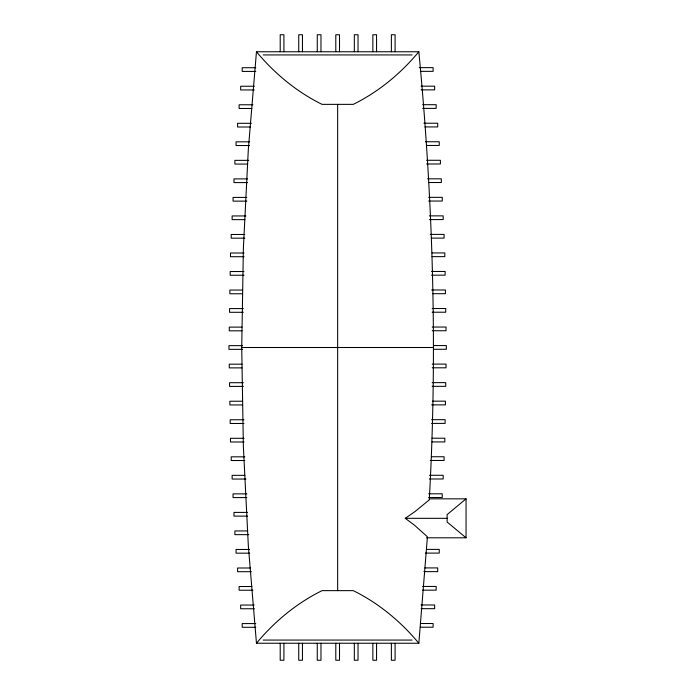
<?xml version="1.0" encoding="UTF-8"?>
<svg xmlns="http://www.w3.org/2000/svg" width="695" height="695" viewBox="0 0 695 695"><rect width="100%" height="100%" fill="white"/><g stroke="black" fill="none" stroke-linecap="round" stroke-linejoin="round"><path stroke-width="1.04" d="M241.73 347.5L243.38 248.297L248.332 149.208L256.464 51.76L418.842 51.76C433.072 200.603 437.581 350.515 429.275 499.861L415.158 511.451L405.281 518.322L414.472 525.194L427.425 536.775L418.842 643.24L256.464 643.24L248.332 545.792L243.38 446.703L241.73 347.5L433.584 347.5M263.214 54.931L412.092 54.931M412.092 640.069L263.214 640.069M418.842 51.76C400.807 73.453 378.61 91.879 353.242 104.363L322.063 104.363C296.695 91.879 274.499 73.453 256.464 51.76M256.464 643.24C274.499 621.547 296.695 603.121 322.063 590.637L353.242 590.637C378.61 603.121 400.807 621.547 418.842 643.24M465.355 499.41L466.05 498.836L466.05 537.8L426.556 537.8M419.302 67.641L433.107 67.641L433.107 71.342L420.353 71.342M255.769 67.71L242.19 67.71L242.19 71.42L255.769 71.42M421.066 86.171L434.636 86.171L434.636 89.872L421.066 89.872M254.457 86.241L240.661 86.241L240.661 89.95L254.231 89.95M422.603 104.693L436.173 104.693L436.173 108.403L422.603 108.403M252.928 104.771L239.123 104.771L239.123 108.481L251.885 108.481M423.907 123.224L437.702 123.224L437.702 126.933L424.949 126.933M251.39 123.302L237.594 123.302L237.594 127.003L250.348 127.003M425.444 141.754L439.24 141.754L439.24 145.464L426.487 145.464M249.635 141.832L236.057 141.832L236.057 145.533L249.635 145.533M426.608 160.284L440.404 160.284L440.404 163.985L426.608 163.985M248.697 160.354L234.893 160.354L234.893 164.063L247.646 164.063M427.529 178.815L441.325 178.815L441.325 182.516L428.572 182.516M247.55 178.884L233.972 178.884L233.972 182.594L247.55 182.594M428.667 197.345L442.246 197.345L442.246 201.046L428.667 201.046M246.855 197.415L233.06 197.415L233.06 201.124L246.855 201.124M429.362 215.867L443.167 215.867L443.167 219.577L429.362 219.577M245.934 215.945L232.139 215.945L232.139 219.646L244.892 219.646M430.283 234.397L444.079 234.397L444.079 238.107L431.326 238.107M244.788 234.476L231.218 234.476L231.218 238.177L244.788 238.177M244.058 253.006L230.488 253.006L230.488 256.707L244.058 256.707M432.055 252.928L444.817 252.928L444.817 256.637L432.055 256.637M243.98 271.528L230.175 271.528L230.175 275.237L243.98 275.237M431.552 271.458L445.121 271.458L445.121 275.159L431.552 275.159M242.624 290.058L229.871 290.058L229.871 293.768L242.624 293.768M431.63 289.989L445.426 289.989L445.426 293.69L432.672 293.69M243.363 308.589L229.567 308.589L229.567 312.298L243.363 312.298M432.16 308.519L445.73 308.519L445.73 312.22L432.16 312.22M242.016 327.119L229.263 327.119L229.263 330.82L242.016 330.82M432.238 327.041L446.042 327.041L446.042 330.751L432.238 330.751M242.529 345.65L228.95 345.65L228.95 349.35L242.529 349.35M433.593 345.571L446.346 345.571L446.346 349.281L433.593 349.281M242.016 364.18L229.263 364.18L229.263 367.881L242.016 367.881M432.238 364.102L446.042 364.102L446.042 367.811L432.238 367.811M243.363 382.702L229.567 382.702L229.567 386.411L243.363 386.411M432.16 382.632L445.73 382.632L445.73 386.333L432.16 386.333M242.624 401.232L229.871 401.232L229.871 404.942L242.624 404.942M432.672 401.163L445.426 401.163L445.426 404.864L431.63 404.864M243.98 419.763L230.175 419.763L230.175 423.472L243.98 423.472M431.552 419.684L445.121 419.684L445.121 423.394L431.552 423.394M244.058 438.293L230.488 438.293L230.488 441.994L244.058 441.994M432.055 438.215L444.817 438.215L444.817 441.924L432.055 441.924M244.788 456.824L231.218 456.824L231.218 460.524L244.788 460.524M431.326 456.745L444.079 456.745L444.079 460.455L430.283 460.455M244.892 475.354L232.139 475.354L232.139 479.055L245.934 479.055M429.362 475.276L443.167 475.276L443.167 478.985L429.362 478.985M246.855 493.876L233.06 493.876L233.06 497.585L246.855 497.585M428.667 493.806L442.246 493.806L442.246 497.507L428.667 497.507M429.58 498.836L466.05 498.836L447.12 514.613L447.12 522.023L466.05 537.8M247.55 512.406L233.972 512.406L233.972 516.116L247.55 516.116M405.281 518.322L447.12 518.322M247.646 530.937L234.893 530.937L234.893 534.646L248.697 534.646M426.487 549.389L439.24 549.389L439.24 553.098L425.444 553.098M249.635 549.467L236.057 549.467L236.057 553.168L249.635 553.168M424.949 567.919L437.702 567.919L437.702 571.629L423.907 571.629M250.348 567.997L237.594 567.997L237.594 571.698L251.39 571.698M422.603 586.45L436.173 586.45L436.173 590.159L422.603 590.159M251.885 586.519L239.123 586.519L239.123 590.229L252.928 590.229M421.066 604.98L434.636 604.98L434.636 608.681L421.066 608.681M254.231 605.05L240.661 605.05L240.661 608.759L254.457 608.759M420.353 623.511L433.107 623.511L433.107 627.211L420.353 627.211M255.769 623.58L242.19 623.58L242.19 627.29L255.769 627.29M395.09 51.725L395.09 34.75L391.381 34.75L391.381 51.725M395.09 643.275L395.09 660.25L391.381 660.25L391.381 643.275M376.56 51.725L376.56 34.75L372.859 34.75L372.859 51.725M376.56 643.275L376.56 660.25L372.859 660.25L372.859 643.275M358.029 51.725L358.029 34.75L354.328 34.75L354.328 51.725M358.029 643.275L358.029 660.25L354.328 660.25L354.328 643.275M339.507 51.725L339.507 34.75L335.798 34.75L335.798 51.725M339.507 643.275L339.507 660.25L335.798 660.25L335.798 643.275M337.657 104.363L337.657 590.637M320.977 51.725L320.977 34.75L317.267 34.75L317.267 51.725M320.977 643.275L320.977 660.25L317.267 660.25L317.267 643.275M302.447 51.725L302.447 34.75L298.737 34.75L298.737 51.725M302.447 643.275L302.447 660.25L298.737 660.25L298.737 643.275M283.916 51.725L283.916 34.75L280.207 34.75L280.207 51.725M283.916 643.275L283.916 660.25L280.207 660.25L280.207 643.275"/></g></svg>
